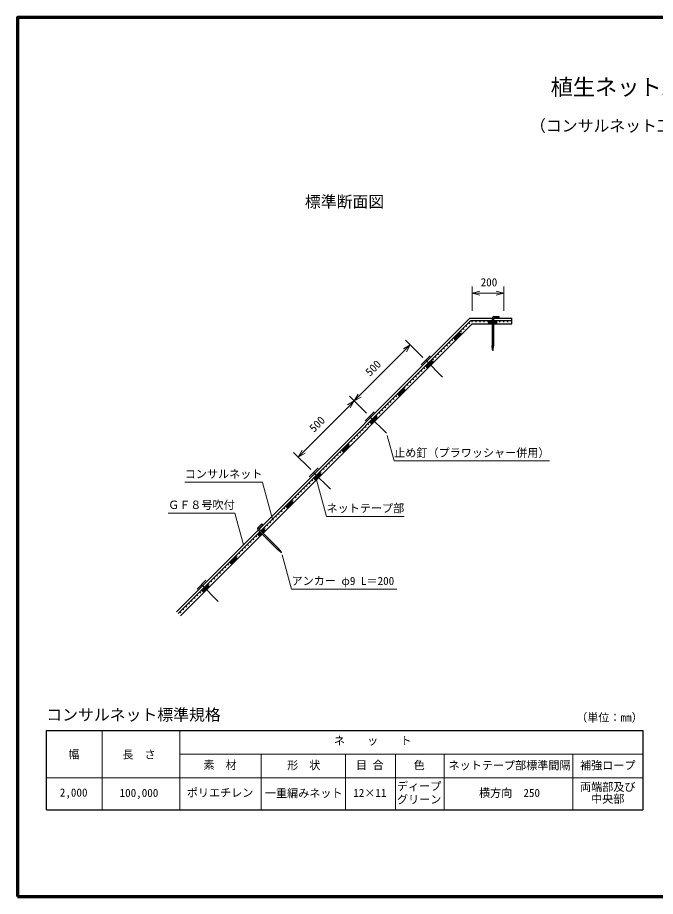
# Model space of a CAD drawing. Units: millimetres, scale not verified. Extents: x 200 to 8201, y 200 to 5825.
# Drawn here: x 200 to 4224, y 200 to 5740 of the extents above; entities that cross this region are included whole.
import ezdxf
from ezdxf.enums import TextEntityAlignment as Align

# ---------------------------------------------------------------- set-up
doc = ezdxf.new("R2010")
doc.units = ezdxf.units.MM
doc.header["$LTSCALE"] = 20
for name, color, linetype, lineweight in [('C-MTR-FRAM', 5, 'Continuous', 25), ('C-MTR-LINE', 5, 'Continuous', 13), ('C-STR', 7, 'Continuous', 25), ('C-STR-DIM', 1, 'Continuous', 13), ('C-STR-HTXT', 1, 'Continuous', 13), ('C-TTL', 2, 'Continuous', 70)]:
    doc.layers.add(name, color=color, linetype=linetype, lineweight=lineweight)
doc.layers.add('C-MTR-TXT', color=5, linetype='Continuous')
doc.layers.add('C-TTL-TXT', color=5, linetype='Continuous')
doc.styles.add('ＭＳ ゴシック', font='')
doc.styles.get('ＭＳ ゴシック').set_extended_font_data('MS Gothic')

msp = doc.modelspace()

# ---------------------------------------------------------------- linework, layer by layer
at = {"layer": 'C-MTR-FRAM'}
for p, q in [((382.19, 746.56), (382.19, 1246.56)), ((382.19, 1246.56), (4143.59, 1246.56)), ((4143.59, 1246.56), (4143.59, 746.56)), ((382.19, 746.56), (4143.59, 746.56))]:
    msp.add_line(p, q, dxfattribs=at)
at = {"layer": 'C-MTR-LINE'}
for p, q in [((733.52, 1246.56), (733.52, 746.56)), ((1222.62, 1246.56), (1222.62, 746.56)), ((1222.62, 1096.56), (4143.59, 1096.56)), ((1735.81, 1096.56), (1735.81, 746.56)), ((2269.62, 1096.56), (2269.62, 746.56)), ((2584.18, 1096.56), (2584.18, 746.56)), ((2891.44, 1096.56), (2891.44, 746.56)), ((3703.22, 746.56), (3703.22, 1096.56)), ((382.19, 946.56), (4143.59, 946.56))]:
    msp.add_line(p, q, dxfattribs=at)
at = {"layer": 'C-STR'}
for p, q in [((1724.6, 2515.75), (3053.38, 3844.53)), ((1734.6, 2504.53), (3059.6, 3829.53)), ((3053.38, 3844.53), (3193.38, 3844.53)), ((3059.6, 3829.53), (3193.38, 3829.53)), ((3067.88, 3820.39), (3067.88, 3829.53)), ((3092.88, 3820.39), (3092.88, 3829.53)), ((3117.88, 3820.39), (3117.88, 3829.53)), ((3142.88, 3820.39), (3142.88, 3829.53)), ((3167.88, 3820.39), (3167.88, 3829.53)), ((3172.88, 3809.53), (3172.88, 3829.53)), ((3173.88, 3809.53), (3173.88, 3829.53)), ((3177.88, 3829.53), (3177.88, 3809.53)), ((3181.88, 3809.53), (3181.88, 3829.53)), ((3185.88, 3829.53), (3185.88, 3809.53)), ((3189.88, 3829.53), (3189.88, 3809.53)), ((3193.38, 3846.01), (3193.38, 3670.3)), ((3202.38, 3840.3), (3202.38, 3670.3)), ((3202.38, 3829.53), (3317.88, 3829.53)), ((3204.72, 3844.53), (3317.88, 3844.53)), ((3204.9, 3854.89), (3237.85, 3854.89)), ((3205.88, 3829.53), (3205.88, 3809.53)), ((3237.85, 3845.28), (3207.79, 3845.28)), ((3209.88, 3829.53), (3209.88, 3809.53)), ((3213.88, 3809.53), (3213.88, 3829.53)), ((3217.88, 3829.53), (3217.88, 3809.53)), ((3217.88, 3820.39), (3217.88, 3829.53)), ((3221.88, 3809.53), (3221.88, 3829.53)), ((3222.88, 3809.53), (3222.88, 3829.53)), ((3237.85, 3845.28), (3237.85, 3854.89)), ((3242.88, 3820.39), (3242.88, 3829.53)), ((3267.88, 3820.39), (3267.88, 3829.53)), ((3292.88, 3820.39), (3292.88, 3829.53)), ((3317.88, 3809.53), (3317.88, 3844.53)), ((1748.74, 2490.39), (3067.88, 3809.53)), ((3017.08, 3774.09), (3010.62, 3780.55)), ((3034.76, 3791.77), (3028.3, 3798.23)), ((3052.44, 3809.45), (3045.97, 3815.91)), ((3067.88, 3809.53), (3193.38, 3809.53)), ((3202.38, 3809.53), (3317.88, 3809.53)), ((2965.35, 3707), (2951.21, 3721.14)), ((2966.06, 3707.71), (2951.92, 3721.85)), ((2954.74, 3724.68), (2968.89, 3710.54)), ((2971.71, 3713.36), (2957.57, 3727.51)), ((2964.05, 3721.06), (2957.59, 3727.52)), ((2960.4, 3730.33), (2974.54, 3716.19)), ((2977.37, 3719.02), (2963.23, 3733.16)), ((2966.06, 3735.99), (2980.2, 3721.85)), ((2983.03, 3724.68), (2968.89, 3738.82)), ((2971.71, 3741.65), (2985.86, 3727.51)), ((2988.69, 3730.33), (2974.54, 3744.48)), ((2981.73, 3738.74), (2975.26, 3745.2)), ((2977.37, 3747.3), (2991.51, 3733.16)), ((2994.34, 3735.99), (2980.2, 3750.13)), ((2983.03, 3752.96), (2997.17, 3738.82)), ((3000, 3741.65), (2985.86, 3755.79)), ((3000.71, 3742.35), (2986.56, 3756.5)), ((2999.4, 3756.41), (2992.94, 3762.88)), ((2893.34, 3650.35), (2886.88, 3656.81)), ((2911.02, 3668.03), (2904.55, 3674.49)), ((2928.69, 3685.7), (2922.23, 3692.16)), ((2946.37, 3703.38), (2939.91, 3709.84)), ((3196.38, 3645.3), (3193.38, 3670.3)), ((3199.38, 3645.3), (3202.38, 3670.3)), ((2802.72, 3608), (2746.15, 3551.44)), ((2840.3, 3597.31), (2833.84, 3603.78)), ((2857.98, 3614.99), (2851.52, 3621.45)), ((2875.66, 3632.67), (2869.2, 3639.13)), ((3196.38, 3645.3), (3197.88, 3640.3)), ((3197.88, 3640.3), (3199.38, 3645.3)), ((2880.5, 3473.65), (2774.43, 3579.72)), ((2777.97, 3547.9), (2792.11, 3533.76)), ((2794.94, 3536.59), (2780.8, 3550.73)), ((2787.27, 3544.28), (2780.81, 3550.74)), ((2783.62, 3553.56), (2797.77, 3539.42)), ((2800.59, 3542.24), (2786.45, 3556.39)), ((2789.28, 3559.21), (2803.42, 3545.07)), ((2806.25, 3547.9), (2792.11, 3562.04)), ((2794.94, 3564.87), (2809.08, 3550.73)), ((2811.91, 3553.56), (2797.77, 3567.7)), ((2804.95, 3561.96), (2798.49, 3568.42)), ((2800.59, 3570.53), (2814.74, 3556.39)), ((2817.57, 3559.21), (2803.42, 3573.36)), ((2806.25, 3576.18), (2820.39, 3562.04)), ((2823.22, 3564.87), (2809.08, 3579.01)), ((2823.93, 3565.58), (2809.79, 3579.72)), ((2822.63, 3579.64), (2816.17, 3586.1)), ((2734.24, 3491.25), (2727.78, 3497.71)), ((2751.92, 3508.93), (2745.45, 3515.39)), ((2769.59, 3526.6), (2763.13, 3533.07)), ((2788.57, 3530.22), (2774.43, 3544.37)), ((2789.28, 3530.93), (2775.14, 3545.07)), ((2681.21, 3438.22), (2674.74, 3444.68)), ((2698.88, 3455.89), (2692.42, 3462.35)), ((2716.56, 3473.57), (2710.1, 3480.03)), ((2623.82, 3365.47), (2609.68, 3379.61)), ((2612.5, 3382.44), (2626.65, 3368.3)), ((2629.47, 3371.12), (2615.33, 3385.27)), ((2618.16, 3388.09), (2632.3, 3373.95)), ((2635.13, 3376.78), (2620.99, 3390.92)), ((2628.17, 3385.18), (2621.71, 3391.64)), ((2623.82, 3393.75), (2637.96, 3379.61)), ((2640.79, 3382.44), (2626.65, 3396.58)), ((2629.47, 3399.41), (2643.62, 3385.27)), ((2646.45, 3388.09), (2632.3, 3402.24)), ((2647.15, 3388.8), (2633.01, 3402.94)), ((2645.85, 3402.86), (2639.39, 3409.32)), ((2663.53, 3420.54), (2657.07, 3427)), ((2575.14, 3332.15), (2568.68, 3338.61)), ((2592.82, 3349.83), (2586.36, 3356.29)), ((2611.8, 3353.45), (2597.66, 3367.59)), ((2612.5, 3354.15), (2598.36, 3368.3)), ((2601.19, 3371.12), (2615.33, 3356.98)), ((2618.16, 3359.81), (2604.02, 3373.95)), ((2610.49, 3367.51), (2604.03, 3373.97)), ((2606.85, 3376.78), (2620.99, 3362.64)), ((2522.11, 3279.12), (2515.64, 3285.58)), ((2539.78, 3296.79), (2533.32, 3303.26)), ((2557.46, 3314.47), (2551, 3320.93)), ((2449.16, 3254.45), (2392.59, 3197.88)), ((2526.94, 3120.1), (2420.88, 3226.17)), ((2458.36, 3200), (2444.21, 3214.15)), ((2451.4, 3208.41), (2444.93, 3214.87)), ((2447.04, 3216.97), (2461.18, 3202.83)), ((2464.01, 3205.66), (2449.87, 3219.8)), ((2452.7, 3222.63), (2466.84, 3208.49)), ((2469.67, 3211.32), (2455.53, 3225.46)), ((2470.38, 3212.02), (2456.23, 3226.17)), ((2469.07, 3226.08), (2462.61, 3232.55)), ((2486.75, 3243.76), (2480.29, 3250.22)), ((2504.43, 3261.44), (2497.97, 3267.9)), ((2398.36, 3155.37), (2391.9, 3161.83)), ((2416.04, 3173.05), (2409.58, 3179.51)), ((2435.02, 3176.67), (2420.88, 3190.81)), ((2435.73, 3177.38), (2421.59, 3191.52)), ((2424.41, 3194.35), (2438.56, 3180.21)), ((2441.38, 3183.03), (2427.24, 3197.18)), ((2433.72, 3190.73), (2427.26, 3197.19)), ((2430.07, 3200), (2444.21, 3185.86)), ((2447.04, 3188.69), (2432.9, 3202.83)), ((2435.73, 3205.66), (2449.87, 3191.52)), ((2452.7, 3194.35), (2438.56, 3208.49)), ((2441.38, 3211.32), (2455.53, 3197.18)), ((2345.33, 3102.34), (2338.87, 3108.8)), ((2363.01, 3120.02), (2356.55, 3126.48)), ((2380.68, 3137.7), (2374.22, 3144.16)), ((2292.89, 3034.54), (2278.75, 3048.68)), ((2293.6, 3035.25), (2279.46, 3049.39)), ((2292.3, 3049.31), (2285.84, 3055.77)), ((2309.97, 3066.98), (2303.51, 3073.45)), ((2327.65, 3084.66), (2321.19, 3091.12)), ((2239.26, 2996.27), (2232.8, 3002.74)), ((2258.24, 2999.89), (2244.1, 3014.03)), ((2258.95, 3000.6), (2244.81, 3014.74)), ((2247.64, 3017.57), (2261.78, 3003.43)), ((2264.61, 3006.26), (2250.47, 3020.4)), ((2256.94, 3013.95), (2250.48, 3020.41)), ((2253.29, 3023.23), (2267.44, 3009.09)), ((2270.26, 3011.91), (2256.12, 3026.06)), ((2258.95, 3028.88), (2273.09, 3014.74)), ((2275.92, 3017.57), (2261.78, 3031.71)), ((2264.61, 3034.54), (2278.75, 3020.4)), ((2281.58, 3023.23), (2267.44, 3037.37)), ((2274.62, 3031.63), (2268.16, 3038.09)), ((2270.26, 3040.2), (2284.41, 3026.06)), ((2287.24, 3028.88), (2273.09, 3043.03)), ((2275.92, 3045.85), (2290.06, 3031.71)), ((2186.23, 2943.24), (2179.77, 2949.7)), ((2203.91, 2960.92), (2197.45, 2967.38)), ((2221.59, 2978.6), (2215.12, 2985.06)), ((2095.61, 2900.9), (2039.04, 2844.33)), ((2133.2, 2890.21), (2126.74, 2896.67)), ((2150.88, 2907.89), (2144.41, 2914.35)), ((2168.55, 2925.56), (2162.09, 2932.02)), ((2062.49, 2819.5), (2056.03, 2825.96)), ((2173.39, 2766.55), (2067.33, 2872.61)), ((2081.47, 2823.12), (2067.33, 2837.26)), ((2082.17, 2823.82), (2068.03, 2837.97)), ((2070.86, 2840.79), (2085, 2826.65)), ((2087.83, 2829.48), (2073.69, 2843.62)), ((2080.16, 2837.17), (2073.7, 2843.64)), ((2076.52, 2846.45), (2090.66, 2832.31)), ((2093.49, 2835.14), (2079.35, 2849.28)), ((2082.17, 2852.11), (2096.32, 2837.97)), ((2099.14, 2840.79), (2085, 2854.94)), ((2087.83, 2857.76), (2101.97, 2843.62)), ((2104.8, 2846.45), (2090.66, 2860.59)), ((2097.84, 2854.85), (2091.38, 2861.31)), ((2093.49, 2863.42), (2107.63, 2849.28)), ((2110.46, 2852.11), (2096.32, 2866.25)), ((2099.14, 2869.08), (2113.29, 2854.94)), ((2116.12, 2857.76), (2101.97, 2871.91)), ((2116.82, 2858.47), (2102.68, 2872.61)), ((2115.52, 2872.53), (2109.06, 2878.99)), ((2009.45, 2766.46), (2002.99, 2772.93)), ((2027.13, 2784.14), (2020.67, 2790.6)), ((2044.81, 2801.82), (2038.35, 2808.28)), ((1956.42, 2713.43), (1949.96, 2719.89)), ((1974.1, 2731.11), (1967.64, 2737.57)), ((1991.78, 2748.79), (1985.31, 2755.25)), ((1904.69, 2646.34), (1890.55, 2660.48)), ((1905.4, 2647.05), (1891.26, 2661.19)), ((1894.08, 2664.02), (1908.23, 2649.87)), ((1911.05, 2652.7), (1896.91, 2666.85)), ((1903.39, 2660.4), (1896.93, 2666.86)), ((1899.74, 2669.67), (1913.88, 2655.53)), ((1916.71, 2658.36), (1902.57, 2672.5)), ((1905.4, 2675.33), (1919.54, 2661.19)), ((1922.37, 2664.02), (1908.23, 2678.16)), ((1911.05, 2680.99), (1925.2, 2666.85)), ((1928.02, 2669.67), (1913.88, 2683.82)), ((1921.07, 2678.08), (1914.6, 2684.54)), ((1916.71, 2686.64), (1930.85, 2672.5)), ((1933.68, 2675.33), (1919.54, 2689.47)), ((1922.37, 2692.3), (1936.51, 2678.16)), ((1939.34, 2680.99), (1925.2, 2695.13)), ((1940.05, 2681.69), (1925.9, 2695.84)), ((1938.74, 2695.75), (1932.28, 2702.22)), ((1850.35, 2607.37), (1843.89, 2613.83)), ((1868.03, 2625.04), (1861.57, 2631.5)), ((1885.71, 2642.72), (1879.25, 2649.18)), ((1717.44, 2525.24), (1740.73, 2548.54)), ((1747.53, 2541.74), (1740.73, 2548.54)), ((1797.32, 2554.33), (1790.86, 2560.79)), ((1815, 2572.01), (1808.54, 2578.47)), ((1832.68, 2589.69), (1826.22, 2596.15)), ((1202.75, 1993.89), (1717.62, 2508.77)), ((1213.35, 1983.29), (1728.23, 2498.16)), ((1715.58, 2510.81), (1839.87, 2386.6)), ((1725.79, 2495.73), (1739.93, 2481.58)), ((1725.98, 2513.13), (1846.23, 2392.96)), ((1747.53, 2541.74), (1726.28, 2520.48)), ((1737.11, 2507.04), (1751.25, 2492.9)), ((1739.93, 2509.87), (1754.08, 2495.73)), ((1756.91, 2498.55), (1742.76, 2512.7)), ((1745.59, 2515.52), (1759.73, 2501.38)), ((1762.56, 2504.21), (1748.42, 2518.35)), ((1763.27, 2504.92), (1749.13, 2519.06)), ((1761.97, 2518.98), (1755.51, 2525.44)), ((1779.64, 2536.65), (1773.18, 2543.12)), ((1227.49, 1969.14), (1742.38, 2484.03)), ((1691.26, 2448.27), (1684.79, 2454.73)), ((1708.93, 2465.94), (1702.47, 2472.41)), ((1727.91, 2469.56), (1713.77, 2483.7)), ((1728.62, 2470.27), (1714.48, 2484.41)), ((1717.31, 2487.24), (1731.45, 2473.1)), ((1734.28, 2475.93), (1720.14, 2490.07)), ((1726.61, 2483.62), (1720.15, 2490.08)), ((1722.96, 2492.9), (1737.11, 2478.76)), ((1620.55, 2377.56), (1614.08, 2384.02)), ((1638.22, 2395.23), (1631.76, 2401.69)), ((1655.9, 2412.91), (1649.44, 2419.37)), ((1673.58, 2430.59), (1667.12, 2437.05)), ((1859.67, 2371.05), (1839.87, 2386.6)), ((1861.79, 2373.17), (1846.23, 2392.96)), ((1557.5, 2327.43), (1571.64, 2313.29)), ((1574.47, 2316.12), (1560.33, 2330.26)), ((1567.51, 2324.52), (1561.05, 2330.98)), ((1563.16, 2333.09), (1577.3, 2318.95)), ((1580.13, 2321.78), (1565.99, 2335.92)), ((1568.81, 2338.75), (1582.96, 2324.61)), ((1585.79, 2327.43), (1571.64, 2341.58)), ((1586.49, 2328.14), (1572.35, 2342.28)), ((1585.19, 2342.2), (1578.73, 2348.66)), ((1602.87, 2359.88), (1596.41, 2366.34)), ((1859.67, 2371.05), (1864.27, 2368.57)), ((1864.27, 2368.57), (1861.79, 2373.17)), ((1514.48, 2271.49), (1508.02, 2277.95)), ((1532.16, 2289.17), (1525.7, 2295.63)), ((1551.14, 2292.79), (1536.99, 2306.93)), ((1551.84, 2293.49), (1537.7, 2307.64)), ((1540.53, 2310.46), (1554.67, 2296.32)), ((1557.5, 2299.15), (1543.36, 2313.29)), ((1549.83, 2306.84), (1543.37, 2313.31)), ((1546.19, 2316.12), (1560.33, 2301.98)), ((1563.16, 2304.81), (1549.02, 2318.95)), ((1551.84, 2321.78), (1565.99, 2307.64)), ((1568.81, 2310.46), (1554.67, 2324.61)), ((1461.45, 2218.46), (1454.98, 2224.92)), ((1479.12, 2236.13), (1472.66, 2242.6)), ((1496.8, 2253.81), (1490.34, 2260.27)), ((1388.5, 2193.79), (1331.93, 2137.22)), ((1466.28, 2059.44), (1360.22, 2165.51)), ((1392.04, 2161.97), (1406.18, 2147.83)), ((1409.01, 2150.66), (1394.87, 2164.8)), ((1409.72, 2151.36), (1395.57, 2165.51)), ((1408.41, 2165.42), (1401.95, 2171.88)), ((1426.09, 2183.1), (1419.63, 2189.56)), ((1443.77, 2200.78), (1437.31, 2207.24)), ((1355.38, 2112.39), (1348.92, 2118.85)), ((1374.36, 2116.01), (1360.22, 2130.15)), ((1375.07, 2116.72), (1360.93, 2130.86)), ((1363.75, 2133.69), (1377.9, 2119.54)), ((1380.72, 2122.37), (1366.58, 2136.52)), ((1373.06, 2130.07), (1366.6, 2136.53)), ((1369.41, 2139.34), (1383.55, 2125.2)), ((1386.38, 2128.03), (1372.24, 2142.17)), ((1375.07, 2145), (1389.21, 2130.86)), ((1392.04, 2133.69), (1377.9, 2147.83)), ((1380.72, 2150.66), (1394.87, 2136.52)), ((1397.69, 2139.34), (1383.55, 2153.49)), ((1390.74, 2147.75), (1384.27, 2154.21)), ((1386.38, 2156.31), (1400.52, 2142.17)), ((1403.35, 2145), (1389.21, 2159.14)), ((1302.35, 2059.36), (1295.89, 2065.82)), ((1320.02, 2077.04), (1313.56, 2083.5)), ((1337.7, 2094.71), (1331.24, 2101.17)), ((1231.64, 1988.65), (1225.17, 1995.11)), ((1249.31, 2006.32), (1242.85, 2012.79)), ((1266.99, 2024), (1260.53, 2030.46)), ((1284.67, 2041.68), (1278.21, 2048.14))]:
    msp.add_line(p, q, dxfattribs=at)
for centre, radius, start, end in [((3205.06, 3842.78), 12.12, 90.74558, 164.52089), ((3207.38, 3840.3), 5, 85.32404, 180), ((1726.12, 2516.78), 12.12, 135.76262, 209.53793), ((1729.52, 2516.67), 5, 130.3409, 225.01704)]:
    msp.add_arc(centre, radius, start, end, dxfattribs=at)
at = {"layer": 'C-STR-DIM'}
for p, q in [((3067.88, 4044.76), (3067.88, 3891.07)), ((3267.88, 4044.76), (3267.88, 3891.07)), ((3067.88, 4003.22), (3116.18, 4016.16)), ((3067.88, 4003.22), (3116.18, 3990.28)), ((3067.88, 4003.22), (3267.88, 4003.22)), ((3267.88, 4003.22), (3219.58, 4016.16)), ((3267.88, 4003.22), (3219.58, 3990.28)), ((1970.35, 2969.59), (2677.45, 3676.7)), ((2677.45, 3676.7), (2634.15, 3651.7)), ((2648.08, 3706.07), (2756.75, 3597.4)), ((2677.45, 3676.7), (2652.45, 3633.4)), ((2294.53, 3352.52), (2401.37, 3245.68)), ((2323.9, 3323.15), (2348.9, 3366.45)), ((2323.9, 3323.15), (2367.2, 3348.15)), ((2323.9, 3323.15), (2280.6, 3298.15)), ((2323.9, 3323.15), (2298.9, 3279.85)), ((1940.97, 2998.97), (2049.65, 2890.29)), ((1970.35, 2969.59), (1995.35, 3012.89)), ((1970.35, 2969.59), (2013.65, 2994.59))]:
    msp.add_line(p, q, dxfattribs=at)
at = {"layer": 'C-STR-HTXT'}
for p, q in [((2530.95, 3105.65), (2575.45, 2945.01)), ((2575.45, 2945.01), (3555.45, 2945.01)), ((2085, 2826.65), (2148.98, 2595.7)), ((1254.56, 2811.71), (1744.56, 2811.71)), ((1744.56, 2809.42), (1808.54, 2578.47)), ((1149.55, 2616.87), (1569.55, 2616.87)), ((1569.55, 2616.87), (1625.12, 2416.26)), ((2148.98, 2595.7), (2638.98, 2595.7)), ((1868.27, 2354.12), (1928.24, 2137.62)), ((1928.24, 2137.62), (2593.24, 2137.62))]:
    msp.add_line(p, q, dxfattribs=at)
at = {"layer": 'C-TTL'}
msp.add_lwpolyline([(200, 200), (8200, 200), (8200, 5740), (200, 5740)], close=True, dxfattribs=at)

# ---------------------------------------------------------------- texts
at = {"layer": 'C-MTR-TXT', "style": 'ＭＳ ゴシック'}
for s, p in [('（単位：㎜）', (3723.59, 1286.56)), ('\u3000\u3000ネ\u3000\u3000ッ\u3000\u3000ト', (2055.33, 1140.56))]:
    msp.add_text(s, height=51.32, dxfattribs=at).set_placement(p, align=Align.BOTTOM_LEFT)
for s, p in [('幅', (553.81, 1054.19)), ('長\u3000さ', (965.76, 1053.19)), ('素\u3000材', (1477.58, 987.62)), ('形\u3000状', (2005.03, 985.47)), ('目 合', (2422.14, 987.09)), ('色', (2733.31, 985.55)), ('ネットテープ部標準間隔', (3303.22, 985.01)), ('補強ロープ', (3922.91, 985.03)), ('ポリエチレン', (1477.58, 812.47)), ('ディープ', (2733.31, 853.25)), ('両端部及び', (3922.91, 848.79)), ('2,000', (553.81, 813.62)), ('100,000', (965.76, 811.47)), ('一重編みネット', (2005.03, 809.47)), ('12×11', (2422.14, 811.39)), ('グリーン', (2733.31, 770.17)), ('横方向\u3000250', (3303.22, 811.25)), ('中央部', (3922.91, 774.03))]:
    msp.add_text(s, height=51.32, dxfattribs=at).set_placement(p, align=Align.BOTTOM_CENTER)
at = {"layer": 'C-STR-DIM', "color": 7, "style": 'ＭＳ ゴシック'}
for s, p in [('200', (3121.16, 4030.51)), ('止め釘（プラワッシャー併用）', (2575.45, 2955.01)), ('コンサルネット', (1254.56, 2821.71)), ('ＧＦ８号吹付', (1149.55, 2626.87)), ('ネットテープ部', (2148.98, 2605.7)), ('アンカー φ9 L＝200', (1928.24, 2147.62))]:
    msp.add_text(s, height=51.32, dxfattribs=at).set_placement(p, align=Align.BOTTOM_LEFT)
for p in [(2434.92, 3464.63), (2081.37, 3111.08)]:
    msp.add_text('500', height=51.32, rotation=45, dxfattribs=at).set_placement(p, align=Align.BOTTOM_LEFT)
at = {"layer": 'C-TTL-TXT', "color": 3, "style": 'ＭＳ ゴシック'}
for s, height, p in [('植生ネット工標準施工図', 102.6, (4332.49, 5220.06)), ('（コンサルネット工法\u3000ＧＦ８号吹付）', 73.31, (4332.49, 4999.25))]:
    msp.add_text(s, height=height, dxfattribs=at).set_placement(p, align=Align.BOTTOM_CENTER)
at = {"layer": 'C-TTL-TXT', "color": 7, "style": 'ＭＳ ゴシック'}
msp.add_text('標準断面図', height=73.31, dxfattribs=at).set_placement((2012.52, 4520.73), align=Align.BOTTOM_LEFT)
at = {"layer": 'C-TTL-TXT', "style": 'ＭＳ ゴシック'}
msp.add_text('コンサルネット標準規格', height=73.31, dxfattribs=at).set_placement((381.38, 1286.56), align=Align.BOTTOM_LEFT)

doc.saveas('drawing.dxf')
